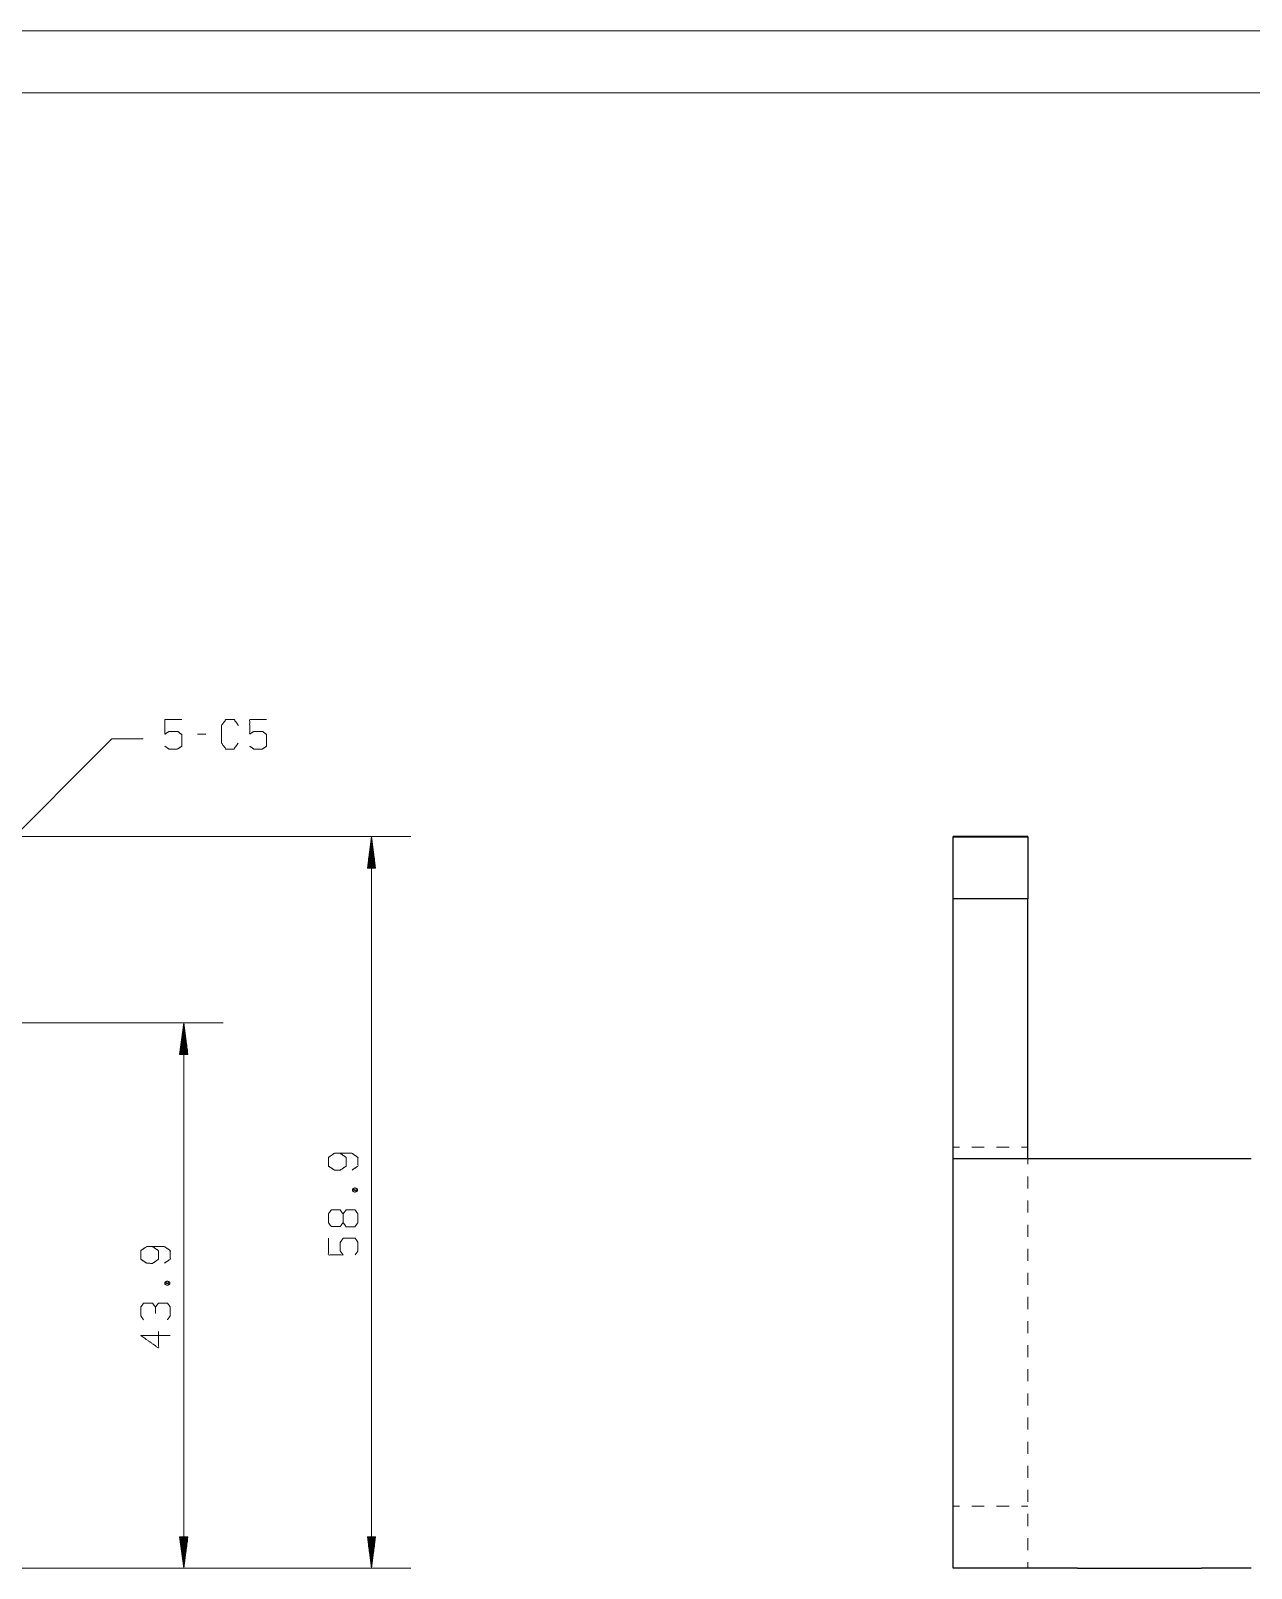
# Model space of a CAD drawing. Header units: millimetres. Extents: x 0 to 420, y 0 to 297.
# Drawn here: x 226 to 324.3, y 173.2 to 297 of the extents above; entities that cross this region are included whole.
import ezdxf

# ---------------------------------------------------------------- set-up
doc = ezdxf.new("R2010")
doc.units = ezdxf.units.MM
doc.layers.add('101', color=7, linetype='Continuous', true_color=0xffffff)

msp = doc.modelspace()

# ---------------------------------------------------------------- linework, layer by layer
at = {"layer": '101', "color": 133, "linetype": 'Continuous', "lineweight": 18}
for p, q in [((420, 297), (0, 297)), ((415, 292), (25, 292))]:
    msp.add_line(p, q, dxfattribs=at)
at = {"layer": '101', "color": 72, "linetype": 'Continuous', "lineweight": 18}
for p, q in [((240.09, 240.38), (239.42, 240.38)), ((251.89, 203.6), (252.31, 203.76)), ((236.78, 196.1), (237.2, 196.26))]:
    msp.add_line(p, q, dxfattribs=at)
at = {"layer": '101', "color": 22, "linetype": 'Continuous', "lineweight": 18}
for p, q in [((232.51, 239.99), (219.76, 227.23)), ((232.51, 239.99), (235.05, 239.99)), ((214.85, 232.13), (256.61, 232.13)), ((253.43, 232.13), (253.1, 229.59)), ((253.35, 229.59), (253.35, 231.55)), ((253.4, 229.59), (253.4, 231.94)), ((253.43, 232.13), (253.43, 173.23)), ((253.76, 229.59), (253.43, 232.13)), ((253.46, 229.59), (253.46, 231.94)), ((253.51, 229.59), (253.51, 231.55)), ((253.2, 229.59), (253.2, 230.39)), ((253.25, 229.59), (253.25, 230.78)), ((253.3, 229.59), (253.3, 231.17)), ((253.56, 229.59), (253.56, 231.17)), ((253.61, 229.59), (253.61, 230.78)), ((253.66, 229.59), (253.66, 230.39)), ((253.1, 229.59), (253.1, 229.62)), ((253.1, 229.59), (253.1, 229.62)), ((253.1, 229.59), (253.76, 229.59)), ((253.15, 229.59), (253.15, 230.01)), ((253.71, 229.59), (253.71, 230.01)), ((253.76, 229.59), (253.76, 229.62)), ((253.76, 229.59), (253.76, 229.62)), ((219.86, 217.13), (241.49, 217.13)), ((238.32, 217.13), (237.98, 214.59)), ((238.29, 214.59), (238.29, 216.93)), ((238.32, 217.13), (238.32, 173.23)), ((238.65, 214.59), (238.32, 217.13)), ((238.34, 214.59), (238.34, 216.93)), ((238.09, 214.59), (238.09, 215.39)), ((238.14, 214.59), (238.14, 215.77)), ((238.19, 214.59), (238.19, 216.16)), ((238.24, 214.59), (238.24, 216.55)), ((238.39, 214.59), (238.39, 216.55)), ((238.44, 214.59), (238.44, 216.16)), ((238.5, 214.59), (238.5, 215.77)), ((238.55, 214.59), (238.55, 215.39)), ((237.98, 214.59), (238.65, 214.59)), ((237.99, 214.59), (237.99, 214.62)), ((237.99, 214.59), (237.99, 214.62)), ((238.04, 214.59), (238.04, 215)), ((238.6, 214.59), (238.6, 215)), ((238.65, 214.59), (238.65, 214.62)), ((238.65, 214.59), (238.65, 214.62)), ((238.65, 175.77), (237.98, 175.77)), ((237.98, 175.77), (238.32, 173.23)), ((237.99, 175.77), (237.99, 175.74)), ((237.99, 175.77), (237.99, 175.74)), ((238.04, 175.77), (238.04, 175.36)), ((238.09, 175.77), (238.09, 174.97)), ((238.14, 175.77), (238.14, 174.58)), ((238.19, 175.77), (238.19, 174.2)), ((238.24, 175.77), (238.24, 173.81)), ((238.29, 175.77), (238.29, 173.43)), ((238.32, 173.23), (238.65, 175.77)), ((238.34, 175.77), (238.34, 173.43)), ((238.39, 175.77), (238.39, 173.81)), ((238.44, 175.77), (238.44, 174.2)), ((238.5, 175.77), (238.5, 174.58)), ((238.55, 175.77), (238.55, 174.97)), ((238.6, 175.77), (238.6, 175.36)), ((238.65, 175.77), (238.65, 175.74)), ((238.65, 175.77), (238.65, 175.74)), ((253.76, 175.77), (253.1, 175.77)), ((253.1, 175.77), (253.43, 173.23)), ((253.1, 175.77), (253.1, 175.74)), ((253.1, 175.77), (253.1, 175.74)), ((253.15, 175.77), (253.15, 175.36)), ((253.2, 175.77), (253.2, 174.97)), ((253.25, 175.77), (253.25, 174.58)), ((253.3, 175.77), (253.3, 174.2)), ((253.35, 175.77), (253.35, 173.81)), ((253.4, 175.77), (253.4, 173.43)), ((253.43, 173.23), (253.76, 175.77)), ((253.46, 175.77), (253.46, 173.43)), ((253.51, 175.77), (253.51, 173.81)), ((253.56, 175.77), (253.56, 174.2)), ((253.61, 175.77), (253.61, 174.58)), ((253.66, 175.77), (253.66, 174.97)), ((253.71, 175.77), (253.71, 175.36)), ((253.76, 175.77), (253.76, 175.74)), ((253.76, 175.77), (253.76, 175.74)), ((214.88, 173.23), (241.49, 173.23)), ((214.88, 173.23), (256.61, 173.23))]:
    msp.add_line(p, q, dxfattribs=at)
at = {"layer": '101', "color": 72, "linetype": 'Continuous', "lineweight": 25}
for p, q in [((300.27, 232.12), (300.27, 232.13)), ((306.27, 232.13), (300.27, 232.13)), ((300.27, 232.12), (306.27, 232.12)), ((300.27, 227.12), (300.27, 232.12)), ((306.27, 232.12), (306.27, 232.13)), ((306.27, 232.12), (306.27, 227.12)), ((306.27, 227.12), (300.27, 227.12)), ((300.27, 206.23), (300.27, 227.12)), ((306.27, 206.23), (306.27, 227.12)), ((300.27, 173.23), (300.27, 206.23)), ((310.27, 206.23), (320.27, 206.23)), ((310.27, 173.23), (320.27, 173.23))]:
    msp.add_line(p, q, dxfattribs=at)
at = {"layer": '101', "color": 53, "linetype": 'Continuous', "lineweight": 18}
for p, q in [((300.27, 227.13), (300.77, 227.13)), ((300.77, 227.13), (300.27, 227.13)), ((302.77, 227.13), (301.77, 227.13)), ((301.77, 227.13), (302.77, 227.13)), ((303.77, 227.13), (304.77, 227.13)), ((304.77, 227.13), (303.77, 227.13)), ((305.77, 227.13), (306.27, 227.13)), ((306.27, 227.13), (305.77, 227.13)), ((300.27, 207.13), (300.77, 207.13)), ((301.77, 207.13), (302.77, 207.13)), ((303.77, 207.13), (304.77, 207.13)), ((305.77, 207.13), (306.27, 207.13)), ((306.27, 206.23), (306.27, 205.75)), ((306.27, 204.78), (306.27, 203.81)), ((306.27, 202.84), (306.27, 201.87)), ((306.27, 200.89), (306.27, 199.92)), ((306.27, 198.95), (306.27, 197.98)), ((306.27, 197.01), (306.27, 196.04)), ((306.27, 195.07), (306.27, 194.1)), ((306.27, 193.13), (306.27, 192.16)), ((306.27, 191.19), (306.27, 190.22)), ((306.27, 189.25), (306.27, 188.28)), ((306.27, 187.31), (306.27, 186.34)), ((306.27, 185.37), (306.27, 184.39)), ((306.27, 183.42), (306.27, 182.45)), ((306.27, 181.48), (306.27, 180.51)), ((306.27, 179.54), (306.27, 178.57)), ((300.77, 178.23), (300.27, 178.23)), ((302.77, 178.23), (301.77, 178.23)), ((304.77, 178.23), (303.77, 178.23)), ((306.27, 178.23), (305.77, 178.23)), ((306.27, 177.6), (306.27, 176.63)), ((306.27, 175.66), (306.27, 174.69)), ((306.27, 173.72), (306.27, 173.23))]:
    msp.add_line(p, q, dxfattribs=at)
at = {"layer": '101', "color": 72, "linetype": 'Continuous', "lineweight": 18}
for points, knots in [([(236.79, 239.4), (237.13, 239.18), (237.82, 239.18), (238.15, 239.4), (238.15, 240.35), (237.82, 240.6), (237.13, 240.6), (236.79, 240.38), (236.79, 241.55), (238.15, 241.55)], [0, 0, 0.062229, 0.168343, 0.230572, 0.376815, 0.441266, 0.54738, 0.609609, 0.790489, 1, 1]), ([(242.69, 239.65), (242.35, 239.18), (241.7, 239.18), (241.36, 239.65), (241.36, 241.08), (241.7, 241.55), (242.37, 241.55), (242.71, 241.08)], [0, 0, 0.114571, 0.243369, 0.357937, 0.638582, 0.753151, 0.885429, 1, 1]), ([(243.62, 239.4), (243.96, 239.18), (244.65, 239.18), (244.98, 239.4), (244.98, 240.35), (244.65, 240.6), (243.96, 240.6), (243.62, 240.38), (243.62, 241.55), (244.98, 241.55)], [0, 0, 0.062227, 0.168345, 0.230571, 0.376816, 0.441265, 0.547383, 0.60961, 0.79049, 1, 1]), ([(251.86, 205.29), (252.34, 205.61), (252.34, 206.3), (251.86, 206.64), (250.44, 206.64), (249.96, 206.3), (249.96, 205.61), (250.44, 205.29), (250.91, 205.28), (251.39, 205.61), (251.39, 206.3), (250.91, 206.64)], [0, 0, 0.076858, 0.169525, 0.24773, 0.439295, 0.5175, 0.610167, 0.687025, 0.750923, 0.829128, 0.921795, 1, 1]), ([(252.31, 203.6), (252.31, 203.76), (252.09, 203.85), (251.89, 203.76), (251.89, 203.6), (252.09, 203.51), (252.31, 203.6), (251.89, 203.76)], [0, 0, 0.093981, 0.236789, 0.365957, 0.459938, 0.589106, 0.731915, 1, 1]), ([(251.14, 201.06), (250.91, 200.74), (250.19, 200.74), (249.96, 201.06), (249.96, 201.75), (250.19, 202.08), (250.91, 202.08), (251.14, 201.75), (251.14, 201.06), (251.39, 200.72), (252.09, 200.72), (252.34, 201.06), (252.34, 201.75), (252.11, 202.08), (251.39, 202.08), (251.14, 201.75)], [0, 0, 0.047572, 0.136084, 0.183656, 0.267815, 0.317165, 0.405676, 0.455026, 0.539185, 0.590297, 0.675755, 0.726868, 0.811026, 0.860376, 0.948888, 1, 1]), ([(252.11, 198.45), (252.34, 198.78), (252.34, 199.47), (252.11, 199.81), (251.16, 199.81), (250.91, 199.47), (250.91, 198.78), (251.14, 198.45), (249.96, 198.45), (249.96, 199.81)], [0, 0, 0.062227, 0.168342, 0.230571, 0.376815, 0.441267, 0.547382, 0.609609, 0.79049, 1, 1]), ([(236.75, 197.79), (237.23, 198.11), (237.23, 198.8), (236.75, 199.13), (235.33, 199.13), (234.85, 198.8), (234.85, 198.11), (235.33, 197.79), (235.8, 197.77), (236.28, 198.11), (236.28, 198.8), (235.8, 199.13)], [0, 0, 0.076854, 0.169523, 0.247726, 0.439295, 0.517501, 0.610169, 0.687026, 0.750927, 0.829129, 0.921797, 1, 1]), ([(237.2, 196.1), (237.2, 196.26), (236.98, 196.35), (236.78, 196.26), (236.78, 196.1), (236.98, 196.01), (237.2, 196.1), (236.78, 196.26)], [0, 0, 0.093978, 0.236781, 0.365956, 0.459934, 0.589109, 0.731912, 1, 1]), ([(236.03, 194.25), (235.8, 194.58), (235.08, 194.58), (234.85, 194.25), (234.85, 193.56), (235.08, 193.22)], [0, 0, 0.153871, 0.429848, 0.583722, 0.846119, 1, 1]), ([(237, 193.24), (237.23, 193.56), (237.23, 194.25), (237, 194.58), (236.28, 194.58), (236.03, 194.25), (236.03, 193.73)], [0, 0, 0.124124, 0.343693, 0.472449, 0.703382, 0.836733, 1, 1]), ([(236.28, 192.3), (236.28, 190.96), (234.85, 191.97), (237.23, 191.97)], [0, 0, 0.245868, 0.565295, 1, 1])]:
    msp.add_open_spline(points, degree=1, knots=knots, dxfattribs=at)
at = {"layer": '101', "color": 72, "linetype": 'Continuous', "lineweight": 25}
for points, knots in [([(300.27, 206.23), (300.37, 206.23), (301.18, 206.23), (302.72, 206.23), (304.87, 206.23), (307.46, 206.23), (310.27, 206.23)], [0, 0, 0.010178, 0.090368, 0.24425, 0.459359, 0.718268, 1, 1]), ([(320.27, 206.23), (321.16, 206.23), (322.77, 206.23), (323.88, 206.23), (324.27, 206.23)], [0, 0, 0.22252, 0.623489, 0.900972, 1, 1]), ([(310.27, 173.23), (307.46, 173.23), (304.87, 173.23), (303.72, 173.23), (301.86, 173.23), (301.18, 173.23), (300.37, 173.23), (300.27, 173.23)], [0, 0, 0.281732, 0.540641, 0.654861, 0.841254, 0.909632, 0.989822, 1, 1]), ([(324.27, 173.23), (323.88, 173.23), (322.77, 173.23), (322.01, 173.23), (320.27, 173.23)], [0, 0, 0.099028, 0.376511, 0.566118, 1, 1])]:
    msp.add_open_spline(points, degree=1, knots=knots, dxfattribs=at)

doc.saveas('drawing.dxf')
